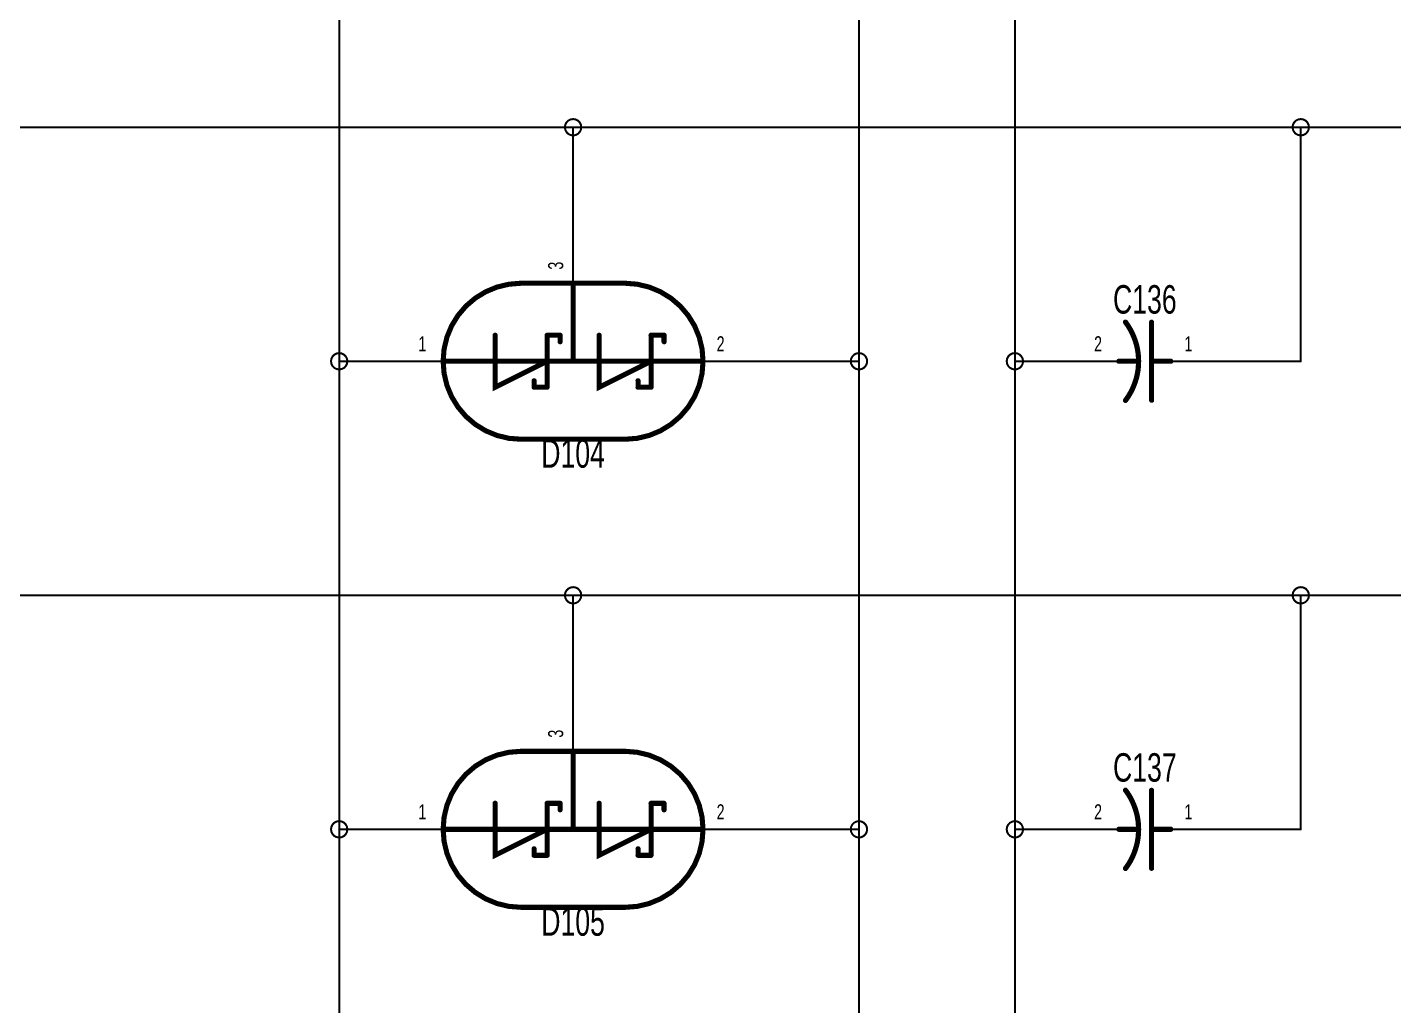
# Model space of a CAD drawing. Extents: x 0 to 23.8, y -0.1 to 21.2.
# Drawn here: x 18.45 to 21.079, y 8.22 to 10.101 of the extents above; entities that cross this region are included whole.
import ezdxf
from ezdxf.enums import TextEntityAlignment as Align

# ---------------------------------------------------------------- set-up
doc = ezdxf.new("R2010")
doc.units = 0
for name, color, linetype in [('Element', 253, 'CONTINUOUS'), ('Net', 50, 'CONTINUOUS'), ('Pin', 50, 'CONTINUOUS')]:
    doc.layers.add(name, color=color, linetype=linetype)

msp = doc.modelspace()

# ---------------------------------------------------------------- linework, layer by layer
at = {"layer": 'Element', "linetype": 'CONTINUOUS'}
for points, const_width in [([(19.4, 9.6091), (19.3765, 9.6072), (19.3536, 9.6017), (19.3319, 9.5927), (19.3118, 9.5804), (19.2939, 9.5651), (19.2786, 9.5472), (19.2663, 9.5272), (19.2573, 9.5054), (19.2518, 9.4825), (19.25, 9.4591), (19.2518, 9.4356), (19.2573, 9.4127), (19.2663, 9.391), (19.2786, 9.3709), (19.2939, 9.353), (19.3118, 9.3377), (19.3319, 9.3254), (19.3536, 9.3164), (19.3765, 9.3109), (19.4, 9.3091)], 0.0098), ([(19.6, 9.6091), (19.4, 9.6091)], 0.0098), ([(19.5, 9.5591), (19.5, 9.6091)], 0.0098), ([(19.6, 9.3091), (19.6235, 9.3109), (19.6464, 9.3164), (19.6681, 9.3254), (19.6882, 9.3377), (19.7061, 9.353), (19.7214, 9.3709), (19.7337, 9.391), (19.7427, 9.4127), (19.7482, 9.4356), (19.75, 9.4591), (19.7482, 9.4825), (19.7427, 9.5054), (19.7337, 9.5272), (19.7214, 9.5472), (19.7061, 9.5651), (19.6882, 9.5804), (19.6681, 9.5927), (19.6464, 9.6017), (19.6235, 9.6072), (19.6, 9.6091)], 0.0098), ([(19.5, 9.5091), (19.5, 9.5591)], 0.0098), ([(20.5628, 9.3838), (20.5675, 9.3904), (20.5717, 9.3973), (20.5755, 9.4045), (20.5787, 9.4118), (20.5815, 9.4194), (20.5839, 9.4271), (20.5857, 9.435), (20.587, 9.443), (20.5877, 9.451), (20.588, 9.4591), (20.5877, 9.4671), (20.587, 9.4752), (20.5857, 9.4831), (20.5839, 9.491), (20.5815, 9.4987), (20.5787, 9.5063), (20.5754, 9.5137), (20.5717, 9.5208), (20.5675, 9.5277), (20.5628, 9.5343)], 0.01), ([(20.613, 9.5341), (20.613, 9.3841)], 0.0098), ([(19.35, 9.5091), (19.35, 9.4091), (19.45, 9.4591)], 0.0098), ([(19.45, 9.5091), (19.45, 9.4091)], 0.0098), ([(19.45, 9.5091), (19.475, 9.5091)], 0.0098), ([(19.475, 9.5091), (19.475, 9.4966)], 0.0098), ([(19.5, 9.4591), (19.5, 9.5091)], 0.0098), ([(19.55, 9.5091), (19.55, 9.4091), (19.65, 9.4591)], 0.0098), ([(19.65, 9.5091), (19.675, 9.5091)], 0.0098), ([(19.65, 9.5091), (19.65, 9.4091)], 0.0098), ([(19.675, 9.5091), (19.675, 9.4966)], 0.0098), ([(19.25, 9.4591), (19.3, 9.4591)], 0.0098), ([(19.35, 9.4591), (19.3, 9.4591)], 0.0098), ([(19.35, 9.4591), (19.65, 9.4591)], 0.0098), ([(19.65, 9.4591), (19.7, 9.4591)], 0.0098), ([(19.7, 9.4591), (19.75, 9.4591)], 0.0098), ([(20.588, 9.4591), (20.55, 9.4591)], 0.0098), ([(20.65, 9.4591), (20.613, 9.4591)], 0.0098), ([(19.425, 9.4091), (19.425, 9.4216)], 0.0098), ([(19.45, 9.4091), (19.425, 9.4091)], 0.0098), ([(19.625, 9.4091), (19.625, 9.4216)], 0.0098), ([(19.65, 9.4091), (19.625, 9.4091)], 0.0098), ([(19.6, 9.3091), (19.4, 9.3091)], 0.0098), ([(19.4, 8.7091), (19.3765, 8.7072), (19.3536, 8.7017), (19.3319, 8.6927), (19.3118, 8.6804), (19.2939, 8.6651), (19.2786, 8.6472), (19.2663, 8.6272), (19.2573, 8.6054), (19.2518, 8.5825), (19.25, 8.5591), (19.2518, 8.5356), (19.2573, 8.5127), (19.2663, 8.491), (19.2786, 8.4709), (19.2939, 8.453), (19.3118, 8.4377), (19.3319, 8.4254), (19.3536, 8.4164), (19.3765, 8.4109), (19.4, 8.4091)], 0.0098), ([(19.6, 8.7091), (19.4, 8.7091)], 0.0098), ([(19.5, 8.6591), (19.5, 8.7091)], 0.0098), ([(19.6, 8.4091), (19.6235, 8.4109), (19.6464, 8.4164), (19.6681, 8.4254), (19.6882, 8.4377), (19.7061, 8.453), (19.7214, 8.4709), (19.7337, 8.491), (19.7427, 8.5127), (19.7482, 8.5356), (19.75, 8.5591), (19.7482, 8.5825), (19.7427, 8.6054), (19.7337, 8.6272), (19.7214, 8.6472), (19.7061, 8.6651), (19.6882, 8.6804), (19.6681, 8.6927), (19.6464, 8.7017), (19.6235, 8.7072), (19.6, 8.7091)], 0.0098), ([(19.5, 8.6091), (19.5, 8.6591)], 0.0098), ([(20.5628, 8.4838), (20.5675, 8.4904), (20.5717, 8.4973), (20.5755, 8.5045), (20.5787, 8.5118), (20.5815, 8.5194), (20.5839, 8.5271), (20.5857, 8.535), (20.587, 8.543), (20.5877, 8.551), (20.588, 8.5591), (20.5877, 8.5671), (20.587, 8.5752), (20.5857, 8.5831), (20.5839, 8.591), (20.5815, 8.5987), (20.5787, 8.6063), (20.5754, 8.6137), (20.5717, 8.6208), (20.5675, 8.6277), (20.5628, 8.6343)], 0.01), ([(20.613, 8.6341), (20.613, 8.4841)], 0.0098), ([(19.35, 8.6091), (19.35, 8.5091), (19.45, 8.5591)], 0.0098), ([(19.45, 8.6091), (19.45, 8.5091)], 0.0098), ([(19.45, 8.6091), (19.475, 8.6091)], 0.0098), ([(19.475, 8.6091), (19.475, 8.5966)], 0.0098), ([(19.5, 8.5591), (19.5, 8.6091)], 0.0098), ([(19.55, 8.6091), (19.55, 8.5091), (19.65, 8.5591)], 0.0098), ([(19.65, 8.6091), (19.675, 8.6091)], 0.0098), ([(19.65, 8.6091), (19.65, 8.5091)], 0.0098), ([(19.675, 8.6091), (19.675, 8.5966)], 0.0098), ([(19.25, 8.5591), (19.3, 8.5591)], 0.0098), ([(19.35, 8.5591), (19.3, 8.5591)], 0.0098), ([(19.35, 8.5591), (19.65, 8.5591)], 0.0098), ([(19.65, 8.5591), (19.7, 8.5591)], 0.0098), ([(19.7, 8.5591), (19.75, 8.5591)], 0.0098), ([(20.588, 8.5591), (20.55, 8.5591)], 0.0098), ([(20.65, 8.5591), (20.613, 8.5591)], 0.0098), ([(19.425, 8.5091), (19.425, 8.5216)], 0.0098), ([(19.625, 8.5091), (19.625, 8.5216)], 0.0098), ([(19.45, 8.5091), (19.425, 8.5091)], 0.0098), ([(19.65, 8.5091), (19.625, 8.5091)], 0.0098), ([(19.6, 8.4091), (19.4, 8.4091)], 0.0098)]:
    msp.add_lwpolyline(points, dxfattribs=dict(at, const_width=const_width))
for points, const_width in [([(19.3975, 9.6091, 1), (19.4025, 9.6091, 1), (19.3975, 9.6091, 1)], 0.0049), ([(19.3975, 9.6091, 1), (19.4025, 9.6091, 1), (19.3975, 9.6091, 1)], 0.0049), ([(19.4975, 9.6091, 1), (19.5025, 9.6091, 1), (19.4975, 9.6091, 1)], 0.0049), ([(19.5975, 9.6091, 1), (19.6025, 9.6091, 1), (19.5975, 9.6091, 1)], 0.0049), ([(19.5975, 9.6091, 1), (19.6025, 9.6091, 1), (19.5975, 9.6091, 1)], 0.0049), ([(19.4975, 9.5591, 1), (19.5025, 9.5591, 1), (19.4975, 9.5591, 1)], 0.0049), ([(19.4975, 9.5591, 1), (19.5025, 9.5591, 1), (19.4975, 9.5591, 1)], 0.0049), ([(20.5603, 9.5343, 1), (20.5653, 9.5343, 1), (20.5603, 9.5343, 1)], 0.005), ([(20.6105, 9.5341, 1), (20.6155, 9.5341, 1), (20.6105, 9.5341, 1)], 0.0049), ([(19.3475, 9.5091, 1), (19.3525, 9.5091, 1), (19.3475, 9.5091, 1)], 0.0049), ([(19.4475, 9.5091, 1), (19.4525, 9.5091, 1), (19.4475, 9.5091, 1)], 0.0049), ([(19.4475, 9.5091, 1), (19.4525, 9.5091, 1), (19.4475, 9.5091, 1)], 0.0049), ([(19.4725, 9.5091, 1), (19.4775, 9.5091, 1), (19.4725, 9.5091, 1)], 0.0049), ([(19.4725, 9.5091, 1), (19.4775, 9.5091, 1), (19.4725, 9.5091, 1)], 0.0049), ([(19.4725, 9.4966, 1), (19.4775, 9.4966, 1), (19.4725, 9.4966, 1)], 0.0049), ([(19.4975, 9.5091, 1), (19.5025, 9.5091, 1), (19.4975, 9.5091, 1)], 0.0049), ([(19.4975, 9.5091, 1), (19.5025, 9.5091, 1), (19.4975, 9.5091, 1)], 0.0049), ([(19.5475, 9.5091, 1), (19.5525, 9.5091, 1), (19.5475, 9.5091, 1)], 0.0049), ([(19.6475, 9.5091, 1), (19.6525, 9.5091, 1), (19.6475, 9.5091, 1)], 0.0049), ([(19.6475, 9.5091, 1), (19.6525, 9.5091, 1), (19.6475, 9.5091, 1)], 0.0049), ([(19.6725, 9.5091, 1), (19.6775, 9.5091, 1), (19.6725, 9.5091, 1)], 0.0049), ([(19.6725, 9.5091, 1), (19.6775, 9.5091, 1), (19.6725, 9.5091, 1)], 0.0049), ([(19.6725, 9.4966, 1), (19.6775, 9.4966, 1), (19.6725, 9.4966, 1)], 0.0049), ([(19.2475, 9.4591, 1), (19.2525, 9.4591, 1), (19.2475, 9.4591, 1)], 0.0049), ([(19.2975, 9.4591, 1), (19.3025, 9.4591, 1), (19.2975, 9.4591, 1)], 0.0049), ([(19.2975, 9.4591, 1), (19.3025, 9.4591, 1), (19.2975, 9.4591, 1)], 0.0049), ([(19.3475, 9.4591, 1), (19.3525, 9.4591, 1), (19.3475, 9.4591, 1)], 0.0049), ([(19.3475, 9.4591, 1), (19.3525, 9.4591, 1), (19.3475, 9.4591, 1)], 0.0049), ([(19.4475, 9.4591, 1), (19.4525, 9.4591, 1), (19.4475, 9.4591, 1)], 0.0049), ([(19.4975, 9.4591, 1), (19.5025, 9.4591, 1), (19.4975, 9.4591, 1)], 0.0049), ([(19.6475, 9.4591, 1), (19.6525, 9.4591, 1), (19.6475, 9.4591, 1)], 0.0049), ([(19.6475, 9.4591, 1), (19.6525, 9.4591, 1), (19.6475, 9.4591, 1)], 0.0049), ([(19.6475, 9.4591, 1), (19.6525, 9.4591, 1), (19.6475, 9.4591, 1)], 0.0049), ([(19.6975, 9.4591, 1), (19.7025, 9.4591, 1), (19.6975, 9.4591, 1)], 0.0049), ([(19.6975, 9.4591, 1), (19.7025, 9.4591, 1), (19.6975, 9.4591, 1)], 0.0049), ([(19.7475, 9.4591, 1), (19.7525, 9.4591, 1), (19.7475, 9.4591, 1)], 0.0049), ([(20.5475, 9.4591, 1), (20.5525, 9.4591, 1), (20.5475, 9.4591, 1)], 0.0049), ([(20.5855, 9.4591, 1), (20.5905, 9.4591, 1), (20.5855, 9.4591, 1)], 0.0049), ([(20.6105, 9.4591, 1), (20.6155, 9.4591, 1), (20.6105, 9.4591, 1)], 0.0049), ([(20.6475, 9.4591, 1), (20.6525, 9.4591, 1), (20.6475, 9.4591, 1)], 0.0049), ([(19.4225, 9.4216, 1), (19.4275, 9.4216, 1), (19.4225, 9.4216, 1)], 0.0049), ([(19.4225, 9.4091, 1), (19.4275, 9.4091, 1), (19.4225, 9.4091, 1)], 0.0049), ([(19.4225, 9.4091, 1), (19.4275, 9.4091, 1), (19.4225, 9.4091, 1)], 0.0049), ([(19.4475, 9.4091, 1), (19.4525, 9.4091, 1), (19.4475, 9.4091, 1)], 0.0049), ([(19.4475, 9.4091, 1), (19.4525, 9.4091, 1), (19.4475, 9.4091, 1)], 0.0049), ([(19.6225, 9.4216, 1), (19.6275, 9.4216, 1), (19.6225, 9.4216, 1)], 0.0049), ([(19.6225, 9.4091, 1), (19.6275, 9.4091, 1), (19.6225, 9.4091, 1)], 0.0049), ([(19.6225, 9.4091, 1), (19.6275, 9.4091, 1), (19.6225, 9.4091, 1)], 0.0049), ([(19.6475, 9.4091, 1), (19.6525, 9.4091, 1), (19.6475, 9.4091, 1)], 0.0049), ([(19.6475, 9.4091, 1), (19.6525, 9.4091, 1), (19.6475, 9.4091, 1)], 0.0049), ([(20.5603, 9.3838, 1), (20.5653, 9.3838, 1), (20.5603, 9.3838, 1)], 0.005), ([(20.6105, 9.3841, 1), (20.6155, 9.3841, 1), (20.6105, 9.3841, 1)], 0.0049), ([(19.3975, 9.3091, 1), (19.4025, 9.3091, 1), (19.3975, 9.3091, 1)], 0.0049), ([(19.3975, 9.3091, 1), (19.4025, 9.3091, 1), (19.3975, 9.3091, 1)], 0.0049), ([(19.5975, 9.3091, 1), (19.6025, 9.3091, 1), (19.5975, 9.3091, 1)], 0.0049), ([(19.5975, 9.3091, 1), (19.6025, 9.3091, 1), (19.5975, 9.3091, 1)], 0.0049), ([(19.3975, 8.7091, 1), (19.4025, 8.7091, 1), (19.3975, 8.7091, 1)], 0.0049), ([(19.3975, 8.7091, 1), (19.4025, 8.7091, 1), (19.3975, 8.7091, 1)], 0.0049), ([(19.4975, 8.7091, 1), (19.5025, 8.7091, 1), (19.4975, 8.7091, 1)], 0.0049), ([(19.5975, 8.7091, 1), (19.6025, 8.7091, 1), (19.5975, 8.7091, 1)], 0.0049), ([(19.5975, 8.7091, 1), (19.6025, 8.7091, 1), (19.5975, 8.7091, 1)], 0.0049), ([(19.4975, 8.6591, 1), (19.5025, 8.6591, 1), (19.4975, 8.6591, 1)], 0.0049), ([(19.4975, 8.6591, 1), (19.5025, 8.6591, 1), (19.4975, 8.6591, 1)], 0.0049), ([(20.5603, 8.6343, 1), (20.5653, 8.6343, 1), (20.5603, 8.6343, 1)], 0.005), ([(20.6105, 8.6341, 1), (20.6155, 8.6341, 1), (20.6105, 8.6341, 1)], 0.0049), ([(19.3475, 8.6091, 1), (19.3525, 8.6091, 1), (19.3475, 8.6091, 1)], 0.0049), ([(19.4475, 8.6091, 1), (19.4525, 8.6091, 1), (19.4475, 8.6091, 1)], 0.0049), ([(19.4475, 8.6091, 1), (19.4525, 8.6091, 1), (19.4475, 8.6091, 1)], 0.0049), ([(19.4725, 8.6091, 1), (19.4775, 8.6091, 1), (19.4725, 8.6091, 1)], 0.0049), ([(19.4725, 8.6091, 1), (19.4775, 8.6091, 1), (19.4725, 8.6091, 1)], 0.0049), ([(19.4725, 8.5966, 1), (19.4775, 8.5966, 1), (19.4725, 8.5966, 1)], 0.0049), ([(19.4975, 8.6091, 1), (19.5025, 8.6091, 1), (19.4975, 8.6091, 1)], 0.0049), ([(19.4975, 8.6091, 1), (19.5025, 8.6091, 1), (19.4975, 8.6091, 1)], 0.0049), ([(19.5475, 8.6091, 1), (19.5525, 8.6091, 1), (19.5475, 8.6091, 1)], 0.0049), ([(19.6475, 8.6091, 1), (19.6525, 8.6091, 1), (19.6475, 8.6091, 1)], 0.0049), ([(19.6475, 8.6091, 1), (19.6525, 8.6091, 1), (19.6475, 8.6091, 1)], 0.0049), ([(19.6725, 8.6091, 1), (19.6775, 8.6091, 1), (19.6725, 8.6091, 1)], 0.0049), ([(19.6725, 8.6091, 1), (19.6775, 8.6091, 1), (19.6725, 8.6091, 1)], 0.0049), ([(19.6725, 8.5966, 1), (19.6775, 8.5966, 1), (19.6725, 8.5966, 1)], 0.0049), ([(19.2475, 8.5591, 1), (19.2525, 8.5591, 1), (19.2475, 8.5591, 1)], 0.0049), ([(19.2975, 8.5591, 1), (19.3025, 8.5591, 1), (19.2975, 8.5591, 1)], 0.0049), ([(19.2975, 8.5591, 1), (19.3025, 8.5591, 1), (19.2975, 8.5591, 1)], 0.0049), ([(19.3475, 8.5591, 1), (19.3525, 8.5591, 1), (19.3475, 8.5591, 1)], 0.0049), ([(19.3475, 8.5591, 1), (19.3525, 8.5591, 1), (19.3475, 8.5591, 1)], 0.0049), ([(19.4475, 8.5591, 1), (19.4525, 8.5591, 1), (19.4475, 8.5591, 1)], 0.0049), ([(19.4975, 8.5591, 1), (19.5025, 8.5591, 1), (19.4975, 8.5591, 1)], 0.0049), ([(19.6475, 8.5591, 1), (19.6525, 8.5591, 1), (19.6475, 8.5591, 1)], 0.0049), ([(19.6475, 8.5591, 1), (19.6525, 8.5591, 1), (19.6475, 8.5591, 1)], 0.0049), ([(19.6475, 8.5591, 1), (19.6525, 8.5591, 1), (19.6475, 8.5591, 1)], 0.0049), ([(19.6975, 8.5591, 1), (19.7025, 8.5591, 1), (19.6975, 8.5591, 1)], 0.0049), ([(19.6975, 8.5591, 1), (19.7025, 8.5591, 1), (19.6975, 8.5591, 1)], 0.0049), ([(19.7475, 8.5591, 1), (19.7525, 8.5591, 1), (19.7475, 8.5591, 1)], 0.0049), ([(20.5475, 8.5591, 1), (20.5525, 8.5591, 1), (20.5475, 8.5591, 1)], 0.0049), ([(20.5855, 8.5591, 1), (20.5905, 8.5591, 1), (20.5855, 8.5591, 1)], 0.0049), ([(20.6105, 8.5591, 1), (20.6155, 8.5591, 1), (20.6105, 8.5591, 1)], 0.0049), ([(20.6475, 8.5591, 1), (20.6525, 8.5591, 1), (20.6475, 8.5591, 1)], 0.0049), ([(19.4225, 8.5216, 1), (19.4275, 8.5216, 1), (19.4225, 8.5216, 1)], 0.0049), ([(19.6225, 8.5216, 1), (19.6275, 8.5216, 1), (19.6225, 8.5216, 1)], 0.0049), ([(19.4225, 8.5091, 1), (19.4275, 8.5091, 1), (19.4225, 8.5091, 1)], 0.0049), ([(19.4225, 8.5091, 1), (19.4275, 8.5091, 1), (19.4225, 8.5091, 1)], 0.0049), ([(19.4475, 8.5091, 1), (19.4525, 8.5091, 1), (19.4475, 8.5091, 1)], 0.0049), ([(19.4475, 8.5091, 1), (19.4525, 8.5091, 1), (19.4475, 8.5091, 1)], 0.0049), ([(19.6225, 8.5091, 1), (19.6275, 8.5091, 1), (19.6225, 8.5091, 1)], 0.0049), ([(19.6225, 8.5091, 1), (19.6275, 8.5091, 1), (19.6225, 8.5091, 1)], 0.0049), ([(19.6475, 8.5091, 1), (19.6525, 8.5091, 1), (19.6475, 8.5091, 1)], 0.0049), ([(19.6475, 8.5091, 1), (19.6525, 8.5091, 1), (19.6475, 8.5091, 1)], 0.0049), ([(20.5603, 8.4838, 1), (20.5653, 8.4838, 1), (20.5603, 8.4838, 1)], 0.005), ([(20.6105, 8.4841, 1), (20.6155, 8.4841, 1), (20.6105, 8.4841, 1)], 0.0049), ([(19.3975, 8.4091, 1), (19.4025, 8.4091, 1), (19.3975, 8.4091, 1)], 0.0049), ([(19.3975, 8.4091, 1), (19.4025, 8.4091, 1), (19.3975, 8.4091, 1)], 0.0049), ([(19.5975, 8.4091, 1), (19.6025, 8.4091, 1), (19.5975, 8.4091, 1)], 0.0049), ([(19.5975, 8.4091, 1), (19.6025, 8.4091, 1), (19.5975, 8.4091, 1)], 0.0049)]:
    msp.add_lwpolyline(points, format="xyb", dxfattribs=dict(at, const_width=const_width))
at = {"layer": 'Net', "linetype": 'CONTINUOUS', "const_width": 0.0039}
for points in [[(20.05, 13.5591), (20.05, 8.5591)], [(19.05, 12.1591), (19.05, 5.4091)], [(20.35, 12.1591), (20.35, 8.5591)], [(18.4, 9.9091), (19.5, 9.9091)], [(19.4843, 9.9091), (19.485, 9.9042), (19.4873, 9.8998), (19.4907, 9.8963), (19.4951, 9.8941), (19.5, 9.8933), (19.5049, 9.8941), (19.5093, 9.8963), (19.5127, 9.8998), (19.515, 9.9042), (19.5157, 9.9091), (19.515, 9.9139), (19.5127, 9.9183), (19.5093, 9.9218), (19.5049, 9.924), (19.5, 9.9248), (19.4951, 9.924), (19.4907, 9.9218), (19.4873, 9.9183), (19.485, 9.9139), (19.4843, 9.9091)], [(19.5, 9.7591), (19.5, 9.9091)], [(19.5, 9.9091), (20.9, 9.9091)], [(20.8843, 9.9091), (20.885, 9.9042), (20.8873, 9.8998), (20.8907, 9.8963), (20.8951, 9.8941), (20.9, 9.8933), (20.9049, 9.8941), (20.9093, 9.8963), (20.9127, 9.8998), (20.915, 9.9042), (20.9157, 9.9091), (20.915, 9.9139), (20.9127, 9.9183), (20.9093, 9.9218), (20.9049, 9.924), (20.9, 9.9248), (20.8951, 9.924), (20.8907, 9.9218), (20.8873, 9.9183), (20.885, 9.9139), (20.8843, 9.9091)], [(20.9, 9.9091), (20.9, 9.4591)], [(20.9, 9.9091), (20.9, 9.9091)], [(20.9, 9.9091), (20.9, 9.9091)], [(20.9, 9.9091), (21.35, 9.9091)], [(19.0343, 9.4591), (19.035, 9.4542), (19.0373, 9.4498), (19.0407, 9.4463), (19.0451, 9.4441), (19.05, 9.4433), (19.0549, 9.4441), (19.0593, 9.4463), (19.0627, 9.4498), (19.065, 9.4542), (19.0657, 9.4591), (19.065, 9.4639), (19.0627, 9.4683), (19.0593, 9.4718), (19.0549, 9.474), (19.05, 9.4748), (19.0451, 9.474), (19.0407, 9.4718), (19.0373, 9.4683), (19.035, 9.4639), (19.0343, 9.4591)], [(20.0343, 9.4591), (20.035, 9.4542), (20.0373, 9.4498), (20.0407, 9.4463), (20.0451, 9.4441), (20.05, 9.4433), (20.0549, 9.4441), (20.0593, 9.4463), (20.0627, 9.4498), (20.065, 9.4542), (20.0657, 9.4591), (20.065, 9.4639), (20.0627, 9.4683), (20.0593, 9.4718), (20.0549, 9.474), (20.05, 9.4748), (20.0451, 9.474), (20.0407, 9.4718), (20.0373, 9.4683), (20.035, 9.4639), (20.0343, 9.4591)], [(20.3343, 9.4591), (20.335, 9.4542), (20.3373, 9.4498), (20.3407, 9.4463), (20.3451, 9.4441), (20.35, 9.4433), (20.3549, 9.4441), (20.3593, 9.4463), (20.3627, 9.4498), (20.365, 9.4542), (20.3657, 9.4591), (20.365, 9.4639), (20.3627, 9.4683), (20.3593, 9.4718), (20.3549, 9.474), (20.35, 9.4748), (20.3451, 9.474), (20.3407, 9.4718), (20.3373, 9.4683), (20.335, 9.4639), (20.3343, 9.4591)], [(19.1, 9.4591), (19.05, 9.4591)], [(19.9, 9.4591), (20.05, 9.4591)], [(20.4, 9.4591), (20.35, 9.4591)], [(20.9, 9.4591), (20.8, 9.4591)], [(19.4843, 9.0091), (19.485, 9.0042), (19.4873, 8.9998), (19.4907, 8.9963), (19.4951, 8.9941), (19.5, 8.9933), (19.5049, 8.9941), (19.5093, 8.9963), (19.5127, 8.9998), (19.515, 9.0042), (19.5157, 9.0091), (19.515, 9.0139), (19.5127, 9.0183), (19.5093, 9.0218), (19.5049, 9.024), (19.5, 9.0248), (19.4951, 9.024), (19.4907, 9.0218), (19.4873, 9.0183), (19.485, 9.0139), (19.4843, 9.0091)], [(20.8843, 9.0091), (20.885, 9.0042), (20.8873, 8.9998), (20.8907, 8.9963), (20.8951, 8.9941), (20.9, 8.9933), (20.9049, 8.9941), (20.9093, 8.9963), (20.9127, 8.9998), (20.915, 9.0042), (20.9157, 9.0091), (20.915, 9.0139), (20.9127, 9.0183), (20.9093, 9.0218), (20.9049, 9.024), (20.9, 9.0248), (20.8951, 9.024), (20.8907, 9.0218), (20.8873, 9.0183), (20.885, 9.0139), (20.8843, 9.0091)], [(18.3, 9.0091), (19.5, 9.0091)], [(19.5, 8.8591), (19.5, 9.0091)], [(19.5, 9.0091), (20.9, 9.0091)], [(20.9, 9.0091), (20.9, 8.5591)], [(20.9, 9.0091), (21.35, 9.0091)], [(19.0343, 8.5591), (19.035, 8.5542), (19.0373, 8.5498), (19.0407, 8.5463), (19.0451, 8.5441), (19.05, 8.5433), (19.0549, 8.5441), (19.0593, 8.5463), (19.0627, 8.5498), (19.065, 8.5542), (19.0657, 8.5591), (19.065, 8.5639), (19.0627, 8.5683), (19.0593, 8.5718), (19.0549, 8.574), (19.05, 8.5748), (19.0451, 8.574), (19.0407, 8.5718), (19.0373, 8.5683), (19.035, 8.5639), (19.0343, 8.5591)], [(20.0343, 8.5591), (20.035, 8.5542), (20.0373, 8.5498), (20.0407, 8.5463), (20.0451, 8.5441), (20.05, 8.5433), (20.0549, 8.5441), (20.0593, 8.5463), (20.0627, 8.5498), (20.065, 8.5542), (20.0657, 8.5591), (20.065, 8.5639), (20.0627, 8.5683), (20.0593, 8.5718), (20.0549, 8.574), (20.05, 8.5748), (20.0451, 8.574), (20.0407, 8.5718), (20.0373, 8.5683), (20.035, 8.5639), (20.0343, 8.5591)], [(20.3343, 8.5591), (20.335, 8.5542), (20.3373, 8.5498), (20.3407, 8.5463), (20.3451, 8.5441), (20.35, 8.5433), (20.3549, 8.5441), (20.3593, 8.5463), (20.3627, 8.5498), (20.365, 8.5542), (20.3657, 8.5591), (20.365, 8.5639), (20.3627, 8.5683), (20.3593, 8.5718), (20.3549, 8.574), (20.35, 8.5748), (20.3451, 8.574), (20.3407, 8.5718), (20.3373, 8.5683), (20.335, 8.5639), (20.3343, 8.5591)], [(19.1, 8.5591), (19.05, 8.5591)], [(20.05, 8.5591), (19.9, 8.5591)], [(20.05, 7.6591), (20.05, 8.5591)], [(20.05, 8.5591), (20.05, 8.5591)], [(20.4, 8.5591), (20.35, 8.5591)], [(20.35, 8.5591), (20.35, 5.5091)], [(20.9, 8.5591), (20.8, 8.5591)]]:
    msp.add_lwpolyline(points, dxfattribs=at)
at = {"layer": 'Net', "linetype": 'CONTINUOUS', "const_width": 0.002}
for points in [[(19.4833, 9.9091, 1), (19.4852, 9.9091, 1), (19.4833, 9.9091, 1)], [(19.499, 9.9091, 1), (19.501, 9.9091, 1), (19.499, 9.9091, 1)], [(19.499, 9.9091, 1), (19.501, 9.9091, 1), (19.499, 9.9091, 1)], [(19.499, 9.9091, 1), (19.501, 9.9091, 1), (19.499, 9.9091, 1)], [(20.8833, 9.9091, 1), (20.8852, 9.9091, 1), (20.8833, 9.9091, 1)], [(20.899, 9.9091, 1), (20.901, 9.9091, 1), (20.899, 9.9091, 1)], [(20.899, 9.9091, 1), (20.901, 9.9091, 1), (20.899, 9.9091, 1)], [(20.899, 9.9091, 1), (20.901, 9.9091, 1), (20.899, 9.9091, 1)], [(20.899, 9.9091, 1), (20.901, 9.9091, 1), (20.899, 9.9091, 1)], [(20.899, 9.9091, 1), (20.901, 9.9091, 1), (20.899, 9.9091, 1)], [(19.499, 9.7591, 1), (19.501, 9.7591, 1), (19.499, 9.7591, 1)], [(19.0333, 9.4591, 1), (19.0352, 9.4591, 1), (19.0333, 9.4591, 1)], [(19.049, 9.4591, 1), (19.051, 9.4591, 1), (19.049, 9.4591, 1)], [(19.099, 9.4591, 1), (19.101, 9.4591, 1), (19.099, 9.4591, 1)], [(19.899, 9.4591, 1), (19.901, 9.4591, 1), (19.899, 9.4591, 1)], [(20.0333, 9.4591, 1), (20.0352, 9.4591, 1), (20.0333, 9.4591, 1)], [(20.049, 9.4591, 1), (20.051, 9.4591, 1), (20.049, 9.4591, 1)], [(20.3333, 9.4591, 1), (20.3352, 9.4591, 1), (20.3333, 9.4591, 1)], [(20.349, 9.4591, 1), (20.351, 9.4591, 1), (20.349, 9.4591, 1)], [(20.399, 9.4591, 1), (20.401, 9.4591, 1), (20.399, 9.4591, 1)], [(20.799, 9.4591, 1), (20.801, 9.4591, 1), (20.799, 9.4591, 1)], [(20.899, 9.4591, 1), (20.901, 9.4591, 1), (20.899, 9.4591, 1)], [(20.899, 9.4591, 1), (20.901, 9.4591, 1), (20.899, 9.4591, 1)], [(19.4833, 9.0091, 1), (19.4852, 9.0091, 1), (19.4833, 9.0091, 1)], [(19.499, 9.0091, 1), (19.501, 9.0091, 1), (19.499, 9.0091, 1)], [(19.499, 9.0091, 1), (19.501, 9.0091, 1), (19.499, 9.0091, 1)], [(19.499, 9.0091, 1), (19.501, 9.0091, 1), (19.499, 9.0091, 1)], [(20.8833, 9.0091, 1), (20.8852, 9.0091, 1), (20.8833, 9.0091, 1)], [(20.899, 9.0091, 1), (20.901, 9.0091, 1), (20.899, 9.0091, 1)], [(20.899, 9.0091, 1), (20.901, 9.0091, 1), (20.899, 9.0091, 1)], [(20.899, 9.0091, 1), (20.901, 9.0091, 1), (20.899, 9.0091, 1)], [(19.499, 8.8591, 1), (19.501, 8.8591, 1), (19.499, 8.8591, 1)], [(19.0333, 8.5591, 1), (19.0352, 8.5591, 1), (19.0333, 8.5591, 1)], [(19.049, 8.5591, 1), (19.051, 8.5591, 1), (19.049, 8.5591, 1)], [(19.099, 8.5591, 1), (19.101, 8.5591, 1), (19.099, 8.5591, 1)], [(19.899, 8.5591, 1), (19.901, 8.5591, 1), (19.899, 8.5591, 1)], [(20.0333, 8.5591, 1), (20.0352, 8.5591, 1), (20.0333, 8.5591, 1)], [(20.049, 8.5591, 1), (20.051, 8.5591, 1), (20.049, 8.5591, 1)], [(20.049, 8.5591, 1), (20.051, 8.5591, 1), (20.049, 8.5591, 1)], [(20.049, 8.5591, 1), (20.051, 8.5591, 1), (20.049, 8.5591, 1)], [(20.049, 8.5591, 1), (20.051, 8.5591, 1), (20.049, 8.5591, 1)], [(20.3333, 8.5591, 1), (20.3352, 8.5591, 1), (20.3333, 8.5591, 1)], [(20.349, 8.5591, 1), (20.351, 8.5591, 1), (20.349, 8.5591, 1)], [(20.349, 8.5591, 1), (20.351, 8.5591, 1), (20.349, 8.5591, 1)], [(20.349, 8.5591, 1), (20.351, 8.5591, 1), (20.349, 8.5591, 1)], [(20.399, 8.5591, 1), (20.401, 8.5591, 1), (20.399, 8.5591, 1)], [(20.799, 8.5591, 1), (20.801, 8.5591, 1), (20.799, 8.5591, 1)], [(20.899, 8.5591, 1), (20.901, 8.5591, 1), (20.899, 8.5591, 1)], [(20.899, 8.5591, 1), (20.901, 8.5591, 1), (20.899, 8.5591, 1)]]:
    msp.add_lwpolyline(points, format="xyb", dxfattribs=at)
at = {"layer": 'Pin', "linetype": 'CONTINUOUS', "const_width": 0.0039}
for points in [[(19.5, 9.6091), (19.5, 9.7591)], [(19.25, 9.4591), (19.1, 9.4591)], [(19.75, 9.4591), (19.9, 9.4591)], [(20.55, 9.4591), (20.4, 9.4591)], [(20.65, 9.4591), (20.8, 9.4591)], [(19.5, 8.7091), (19.5, 8.8591)], [(19.25, 8.5591), (19.1, 8.5591)], [(19.75, 8.5591), (19.9, 8.5591)], [(20.55, 8.5591), (20.4, 8.5591)], [(20.65, 8.5591), (20.8, 8.5591)]]:
    msp.add_lwpolyline(points, dxfattribs=at)
at = {"layer": 'Pin', "linetype": 'CONTINUOUS', "const_width": 0.002}
for points in [[(19.499, 9.7591, 1), (19.501, 9.7591, 1), (19.499, 9.7591, 1)], [(19.499, 9.6091, 1), (19.501, 9.6091, 1), (19.499, 9.6091, 1)], [(19.099, 9.4591, 1), (19.101, 9.4591, 1), (19.099, 9.4591, 1)], [(19.249, 9.4591, 1), (19.251, 9.4591, 1), (19.249, 9.4591, 1)], [(19.749, 9.4591, 1), (19.751, 9.4591, 1), (19.749, 9.4591, 1)], [(19.899, 9.4591, 1), (19.901, 9.4591, 1), (19.899, 9.4591, 1)], [(20.399, 9.4591, 1), (20.401, 9.4591, 1), (20.399, 9.4591, 1)], [(20.549, 9.4591, 1), (20.551, 9.4591, 1), (20.549, 9.4591, 1)], [(20.649, 9.4591, 1), (20.651, 9.4591, 1), (20.649, 9.4591, 1)], [(20.799, 9.4591, 1), (20.801, 9.4591, 1), (20.799, 9.4591, 1)], [(19.499, 8.8591, 1), (19.501, 8.8591, 1), (19.499, 8.8591, 1)], [(19.499, 8.7091, 1), (19.501, 8.7091, 1), (19.499, 8.7091, 1)], [(19.099, 8.5591, 1), (19.101, 8.5591, 1), (19.099, 8.5591, 1)], [(19.249, 8.5591, 1), (19.251, 8.5591, 1), (19.249, 8.5591, 1)], [(19.749, 8.5591, 1), (19.751, 8.5591, 1), (19.749, 8.5591, 1)], [(19.899, 8.5591, 1), (19.901, 8.5591, 1), (19.899, 8.5591, 1)], [(20.399, 8.5591, 1), (20.401, 8.5591, 1), (20.399, 8.5591, 1)], [(20.549, 8.5591, 1), (20.551, 8.5591, 1), (20.549, 8.5591, 1)], [(20.649, 8.5591, 1), (20.651, 8.5591, 1), (20.649, 8.5591, 1)], [(20.799, 8.5591, 1), (20.801, 8.5591, 1), (20.799, 8.5591, 1)]]:
    msp.add_lwpolyline(points, format="xyb", dxfattribs=at)

# ---------------------------------------------------------------- texts
at = {"layer": 'Element', "width": 0.7}
for s, p in [('C136', (20.6, 9.5343)), ('C137', (20.6, 8.6343))]:
    msp.add_text(s, height=0.0547, dxfattribs=at).set_placement(p, align=Align.BOTTOM_CENTER)
for s, p in [('D104', (19.5, 9.3091)), ('D105', (19.5, 8.4091))]:
    msp.add_text(s, height=0.0547, dxfattribs=at).set_placement(p, align=Align.TOP_CENTER)
at = {"layer": 'Pin', "width": 0.7}
for p in [(19.4519, 9.6353), (19.4519, 8.7353)]:
    msp.add_text('3', height=0.0292, rotation=90, dxfattribs=at).set_placement(p, align=Align.TOP_LEFT)
for s, p in [('1', (19.2024, 9.5072)), ('2', (19.7762, 9.5072)), ('2', (20.5024, 9.5072)), ('1', (20.6762, 9.5072)), ('1', (19.2024, 8.6072)), ('2', (19.7762, 8.6072)), ('2', (20.5024, 8.6072)), ('1', (20.6762, 8.6072))]:
    msp.add_text(s, height=0.0292, dxfattribs=at).set_placement(p, align=Align.TOP_LEFT)

doc.saveas('drawing.dxf')
